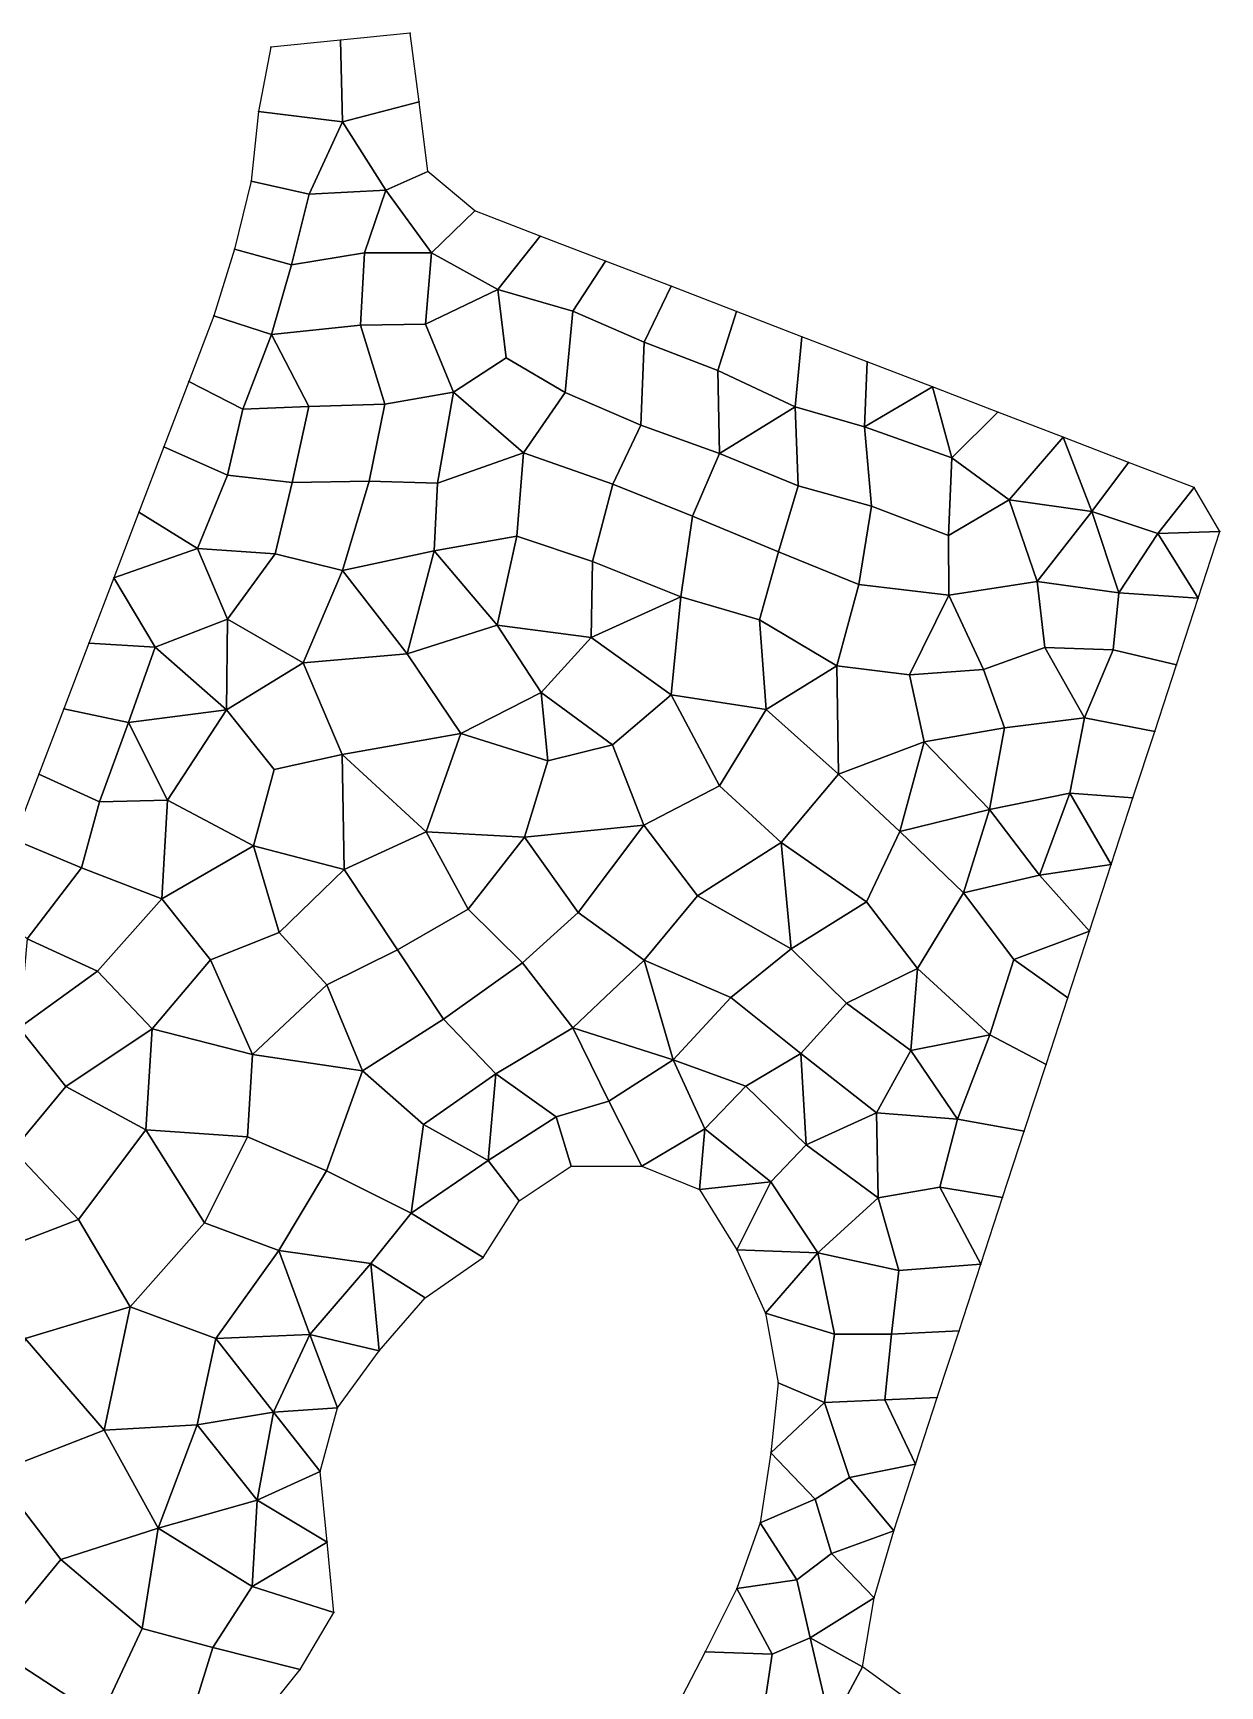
# Model space of a CAD drawing. Extents: x 380827 to 407438, y 6452886 to 6483357.
# Drawn here: x 391871.8 to 392040.9, y 6463489.9 to 6463725.3 of the extents above; entities that cross this region are included whole.
import ezdxf

# ---------------------------------------------------------------- set-up
doc = ezdxf.new("R2010")
doc.units = 0
for name, color, linetype in [('MESH_BOUND', 25, 'CONTINUOUS'), ('MESH_ELEMS', 18, 'CONTINUOUS'), ('MESH_NODES', 18, 'CONTINUOUS')]:
    doc.layers.add(name, color=color, linetype=linetype)

msp = doc.modelspace()

# ---------------------------------------------------------------- linework, layer by layer
at = {"layer": 'MESH_BOUND', "color": 25}
for points in [[(391915.587, 6463724.29, -2), (391905.657, 6463723.29, -2)], [(391925.517, 6463725.29, -2), (391915.587, 6463724.29, -2)], [(391926.801, 6463715.48, -2), (391925.517, 6463725.29, -2)], [(391905.657, 6463723.29, -2), (391903.884, 6463714.13, -2)], [(391928.012, 6463705.57, -2), (391926.801, 6463715.48, -2)], [(391903.884, 6463714.13, -2), (391902.882, 6463704.2, -2)], [(391934.734, 6463699.96, -2), (391928.012, 6463705.57, -2)], [(391902.882, 6463704.2, -2), (391900.49, 6463694.53, -2)], [(391944.049, 6463696.38, -2), (391934.734, 6463699.96, -2)], [(391953.365, 6463692.8, -2), (391944.049, 6463696.38, -2)], [(391900.49, 6463694.53, -2), (391897.534, 6463685.01, -2)], [(391962.68, 6463689.22, -2), (391953.365, 6463692.8, -2)], [(391971.995, 6463685.64, -2), (391962.68, 6463689.22, -2)], [(391897.534, 6463685.01, -2), (391893.975, 6463675.68, -2)], [(391981.31, 6463682.05, -2), (391971.995, 6463685.64, -2)], [(391990.625, 6463678.47, -2), (391981.31, 6463682.05, -2)], [(391999.94, 6463674.89, -2), (391990.625, 6463678.47, -2)], [(391893.975, 6463675.68, -2), (391890.416, 6463666.36, -2)], [(392009.256, 6463671.31, -2), (391999.94, 6463674.89, -2)], [(392018.571, 6463667.73, -2), (392009.256, 6463671.31, -2)], [(392027.886, 6463664.14, -2), (392018.571, 6463667.73, -2)], [(391890.416, 6463666.36, -2), (391886.857, 6463657.04, -2)], [(392037.201, 6463660.56, -2), (392027.886, 6463664.14, -2)], [(392040.898, 6463654.31, -2), (392037.201, 6463660.56, -2)], [(391886.857, 6463657.04, -2), (391883.298, 6463647.71, -2)], [(392037.8, 6463644.82, -2), (392040.898, 6463654.31, -2)], [(391883.298, 6463647.71, -2), (391879.739, 6463638.39, -2)], [(392034.702, 6463635.33, -2), (392037.8, 6463644.82, -2)], [(391879.739, 6463638.39, -2), (391876.18, 6463629.06, -2)], [(392031.604, 6463625.84, -2), (392034.702, 6463635.33, -2)], [(391876.18, 6463629.06, -2), (391872.62, 6463619.74, -2)], [(392028.506, 6463616.36, -2), (392031.604, 6463625.84, -2)], [(391872.62, 6463619.74, -2), (391869.061, 6463610.42, -2)], [(392025.407, 6463606.87, -2), (392028.506, 6463616.36, -2)], [(392022.309, 6463597.38, -2), (392025.407, 6463606.87, -2)], [(392019.211, 6463587.9, -2), (392022.309, 6463597.38, -2)], [(392016.113, 6463578.41, -2), (392019.211, 6463587.9, -2)], [(392013.015, 6463568.92, -2), (392016.113, 6463578.41, -2)], [(392009.917, 6463559.43, -2), (392013.015, 6463568.92, -2)], [(391941.067, 6463559, -2), (391948.441, 6463563.9, -2)], [(391948.441, 6463563.9, -2), (391958.519, 6463563.9, -2)], [(391958.519, 6463563.9, -2), (391966.746, 6463560.58, -2)], [(391966.746, 6463560.58, -2), (391972.039, 6463552.01, -2)], [(392006.819, 6463549.95, -2), (392009.917, 6463559.43, -2)], [(391935.935, 6463550.9, -2), (391941.067, 6463559, -2)], [(391972.039, 6463552.01, -2), (391976.126, 6463542.97, -2)], [(391927.665, 6463545.14, -2), (391935.935, 6463550.9, -2)], [(392003.721, 6463540.46, -2), (392006.819, 6463549.95, -2)], [(391921.117, 6463537.61, -2), (391927.665, 6463545.14, -2)], [(391976.126, 6463542.97, -2), (391977.934, 6463533.06, -2)], [(392000.623, 6463530.97, -2), (392003.721, 6463540.46, -2)], [(391915.142, 6463529.5, -2), (391921.117, 6463537.61, -2)], [(391977.934, 6463533.06, -2), (391976.904, 6463523.1, -2)], [(391997.525, 6463521.49, -2), (392000.623, 6463530.97, -2)], [(391912.698, 6463520.41, -2), (391915.142, 6463529.5, -2)], [(391976.904, 6463523.1, -2), (391975.385, 6463513.14, -2)], [(391994.427, 6463512, -2), (391997.525, 6463521.49, -2)], [(391913.679, 6463510.38, -2), (391912.698, 6463520.41, -2)], [(391975.385, 6463513.14, -2), (391972.042, 6463503.75, -2)], [(391991.648, 6463502.43, -2), (391994.427, 6463512, -2)], [(391914.66, 6463500.35, -2), (391913.679, 6463510.38, -2)], [(391972.042, 6463503.75, -2), (391967.556, 6463494.73, -2)], [(391909.829, 6463492.22, -2), (391914.66, 6463500.35, -2)], [(391989.96, 6463492.6, -2), (391991.648, 6463502.43, -2)], [(391967.556, 6463494.73, -2), (391962.907, 6463485.79, -2)], [(391903.577, 6463484.42, -2), (391909.829, 6463492.22, -2)], [(391996.884, 6463487.56, -2), (391989.96, 6463492.6, -2)]]:
    msp.add_polyline3d(points, dxfattribs=at)
at = {"layer": 'MESH_ELEMS', "color": 178}
for points in [[(391915.866, 6463712.67, -2), (391915.587, 6463724.29, -2), (391905.657, 6463723.29, -2), (391903.884, 6463714.13, -2)], [(391915.587, 6463724.29, -2), (391915.866, 6463712.67, -2), (391926.801, 6463715.48, -2), (391925.517, 6463725.29, -2)], [(391928.012, 6463705.57, -2), (391926.801, 6463715.48, -2), (391915.866, 6463712.67, -2), (391922.063, 6463702.93, -2)], [(391911.141, 6463702.34, -2), (391915.866, 6463712.67, -2), (391903.884, 6463714.13, -2), (391902.882, 6463704.2, -2)], [(391911.141, 6463702.34, -2), (391922.063, 6463702.93, -2), (391915.866, 6463712.67, -2), (391911.141, 6463702.34, -2)], [(391928.578, 6463694.01, -2), (391934.734, 6463699.96, -2), (391928.012, 6463705.57, -2), (391922.063, 6463702.93, -2)], [(391908.584, 6463692.28, -2), (391911.141, 6463702.34, -2), (391902.882, 6463704.2, -2), (391900.49, 6463694.53, -2)], [(391919.021, 6463693.97, -2), (391922.063, 6463702.93, -2), (391911.141, 6463702.34, -2), (391908.584, 6463692.28, -2)], [(391922.063, 6463702.93, -2), (391919.021, 6463693.97, -2), (391928.578, 6463694.01, -2), (391922.063, 6463702.93, -2)], [(391934.734, 6463699.96, -2), (391928.578, 6463694.01, -2), (391937.988, 6463688.77, -2), (391944.049, 6463696.38, -2)], [(391948.7, 6463685.66, -2), (391953.365, 6463692.8, -2), (391944.049, 6463696.38, -2), (391937.988, 6463688.77, -2)], [(391908.584, 6463692.28, -2), (391900.49, 6463694.53, -2), (391897.534, 6463685.01, -2), (391905.735, 6463682.34, -2)], [(391918.436, 6463683.7, -2), (391919.021, 6463693.97, -2), (391908.584, 6463692.28, -2), (391905.735, 6463682.34, -2)], [(391927.722, 6463683.85, -2), (391928.578, 6463694.01, -2), (391919.021, 6463693.97, -2), (391918.436, 6463683.7, -2)], [(391928.578, 6463694.01, -2), (391927.722, 6463683.85, -2), (391937.988, 6463688.77, -2), (391928.578, 6463694.01, -2)], [(391958.873, 6463681.25, -2), (391962.68, 6463689.22, -2), (391953.365, 6463692.8, -2), (391948.7, 6463685.66, -2)], [(391939.18, 6463679.04, -2), (391937.988, 6463688.77, -2), (391927.722, 6463683.85, -2), (391931.667, 6463674.16, -2)], [(391948.7, 6463685.66, -2), (391937.988, 6463688.77, -2), (391939.18, 6463679.04, -2), (391947.597, 6463674.1, -2)], [(391958.873, 6463681.25, -2), (391969.343, 6463677.24, -2), (391971.995, 6463685.64, -2), (391962.68, 6463689.22, -2)], [(391893.975, 6463675.68, -2), (391901.673, 6463671.71, -2), (391905.735, 6463682.34, -2), (391897.534, 6463685.01, -2)], [(391921.909, 6463672.43, -2), (391931.667, 6463674.16, -2), (391927.722, 6463683.85, -2), (391918.436, 6463683.7, -2)], [(391958.873, 6463681.25, -2), (391948.7, 6463685.66, -2), (391947.597, 6463674.1, -2), (391958.372, 6463669.43, -2)], [(391981.31, 6463682.05, -2), (391971.995, 6463685.64, -2), (391969.343, 6463677.24, -2), (391980.362, 6463672.08, -2)], [(391905.735, 6463682.34, -2), (391901.673, 6463671.71, -2), (391911.058, 6463672.12, -2), (391905.735, 6463682.34, -2)], [(391911.058, 6463672.12, -2), (391921.909, 6463672.43, -2), (391918.436, 6463683.7, -2), (391905.735, 6463682.34, -2)], [(391990.625, 6463678.47, -2), (391981.31, 6463682.05, -2), (391980.362, 6463672.08, -2), (391990.231, 6463669.22, -2)], [(391958.372, 6463669.43, -2), (391969.584, 6463665.41, -2), (391969.343, 6463677.24, -2), (391958.873, 6463681.25, -2)], [(391941.649, 6463665.49, -2), (391947.597, 6463674.1, -2), (391939.18, 6463679.04, -2), (391931.667, 6463674.16, -2)], [(391969.343, 6463677.24, -2), (391969.584, 6463665.41, -2), (391980.362, 6463672.08, -2), (391969.343, 6463677.24, -2)], [(391999.94, 6463674.89, -2), (391990.625, 6463678.47, -2), (391990.231, 6463669.22, -2), (391999.94, 6463674.89, -2)], [(391890.416, 6463666.36, -2), (391899.481, 6463662.33, -2), (391901.673, 6463671.71, -2), (391893.975, 6463675.68, -2)], [(391999.94, 6463674.89, -2), (391990.231, 6463669.22, -2), (392002.69, 6463664.81, -2), (391999.94, 6463674.89, -2)], [(392009.256, 6463671.31, -2), (391999.94, 6463674.89, -2), (392002.69, 6463664.81, -2), (392009.256, 6463671.31, -2)], [(391908.708, 6463661.29, -2), (391911.058, 6463672.12, -2), (391901.673, 6463671.71, -2), (391899.481, 6463662.33, -2)], [(391919.683, 6463661.46, -2), (391921.909, 6463672.43, -2), (391911.058, 6463672.12, -2), (391908.708, 6463661.29, -2)], [(391929.393, 6463661.18, -2), (391931.667, 6463674.16, -2), (391921.909, 6463672.43, -2), (391919.683, 6463661.46, -2)], [(391931.667, 6463674.16, -2), (391929.393, 6463661.18, -2), (391941.649, 6463665.49, -2), (391931.667, 6463674.16, -2)], [(391954.411, 6463661.03, -2), (391958.372, 6463669.43, -2), (391947.597, 6463674.1, -2), (391941.649, 6463665.49, -2)], [(391980.8, 6463660.79, -2), (391980.362, 6463672.08, -2), (391969.584, 6463665.41, -2), (391980.8, 6463660.79, -2)], [(391980.8, 6463660.79, -2), (391991.237, 6463657.9, -2), (391990.231, 6463669.22, -2), (391980.362, 6463672.08, -2)], [(392009.256, 6463671.31, -2), (392002.69, 6463664.81, -2), (392010.886, 6463658.81, -2), (392018.571, 6463667.73, -2)], [(391965.76, 6463656.47, -2), (391969.584, 6463665.41, -2), (391958.372, 6463669.43, -2), (391954.411, 6463661.03, -2)], [(391991.237, 6463657.9, -2), (392002.222, 6463653.71, -2), (392002.69, 6463664.81, -2), (391990.231, 6463669.22, -2)], [(392018.571, 6463667.73, -2), (392010.886, 6463658.81, -2), (392022.656, 6463657.14, -2), (392018.571, 6463667.73, -2)], [(392022.656, 6463657.14, -2), (392027.886, 6463664.14, -2), (392018.571, 6463667.73, -2), (392022.656, 6463657.14, -2)], [(391886.857, 6463657.04, -2), (391895.217, 6463651.88, -2), (391899.481, 6463662.33, -2), (391890.416, 6463666.36, -2)], [(391940.699, 6463653.64, -2), (391941.649, 6463665.49, -2), (391929.393, 6463661.18, -2), (391928.935, 6463651.56, -2)], [(391940.699, 6463653.64, -2), (391951.482, 6463650.05, -2), (391954.411, 6463661.03, -2), (391941.649, 6463665.49, -2)], [(391965.76, 6463656.47, -2), (391978.005, 6463651.39, -2), (391980.8, 6463660.79, -2), (391969.584, 6463665.41, -2)], [(392010.886, 6463658.81, -2), (392002.69, 6463664.81, -2), (392002.222, 6463653.71, -2), (392010.886, 6463658.81, -2)], [(392032.046, 6463654.02, -2), (392037.201, 6463660.56, -2), (392027.886, 6463664.14, -2), (392022.656, 6463657.14, -2)], [(391906.284, 6463651.11, -2), (391908.708, 6463661.29, -2), (391899.481, 6463662.33, -2), (391895.217, 6463651.88, -2)], [(391915.868, 6463648.75, -2), (391919.683, 6463661.46, -2), (391908.708, 6463661.29, -2), (391906.284, 6463651.11, -2)], [(391928.935, 6463651.56, -2), (391929.393, 6463661.18, -2), (391919.683, 6463661.46, -2), (391915.868, 6463648.75, -2)], [(391965.76, 6463656.47, -2), (391954.411, 6463661.03, -2), (391951.482, 6463650.05, -2), (391964.069, 6463645.02, -2)], [(391991.237, 6463657.9, -2), (391980.8, 6463660.79, -2), (391978.005, 6463651.39, -2), (391989.421, 6463646.75, -2)], [(392040.898, 6463654.31, -2), (392037.201, 6463660.56, -2), (392032.046, 6463654.02, -2), (392040.898, 6463654.31, -2)], [(392002.222, 6463653.71, -2), (392002.259, 6463645.23, -2), (392014.854, 6463647.19, -2), (392010.886, 6463658.81, -2)], [(392022.656, 6463657.14, -2), (392010.886, 6463658.81, -2), (392014.854, 6463647.19, -2), (392022.656, 6463657.14, -2)], [(391895.217, 6463651.88, -2), (391886.857, 6463657.04, -2), (391883.298, 6463647.71, -2), (391895.217, 6463651.88, -2)], [(391964.069, 6463645.02, -2), (391975.283, 6463641.71, -2), (391978.005, 6463651.39, -2), (391965.76, 6463656.47, -2)], [(391989.421, 6463646.75, -2), (392002.259, 6463645.23, -2), (392002.222, 6463653.71, -2), (391991.237, 6463657.9, -2)], [(392022.656, 6463657.14, -2), (392014.854, 6463647.19, -2), (392026.482, 6463645.55, -2), (392022.656, 6463657.14, -2)], [(392032.046, 6463654.02, -2), (392022.656, 6463657.14, -2), (392026.482, 6463645.55, -2), (392032.046, 6463654.02, -2)], [(391940.699, 6463653.64, -2), (391928.935, 6463651.56, -2), (391937.93, 6463640.98, -2), (391940.699, 6463653.64, -2)], [(391951.482, 6463650.05, -2), (391940.699, 6463653.64, -2), (391937.93, 6463640.98, -2), (391951.317, 6463639.22, -2)], [(392037.8, 6463644.82, -2), (392032.046, 6463654.02, -2), (392026.482, 6463645.55, -2), (392037.8, 6463644.82, -2)], [(392032.046, 6463654.02, -2), (392037.8, 6463644.82, -2), (392040.898, 6463654.31, -2), (392032.046, 6463654.02, -2)], [(391895.217, 6463651.88, -2), (391883.298, 6463647.71, -2), (391889.178, 6463637.84, -2), (391899.481, 6463641.8, -2)], [(391906.284, 6463651.11, -2), (391895.217, 6463651.88, -2), (391899.481, 6463641.8, -2), (391906.284, 6463651.11, -2)], [(391906.284, 6463651.11, -2), (391899.481, 6463641.8, -2), (391910.289, 6463635.6, -2), (391915.868, 6463648.75, -2)], [(391925.072, 6463636.89, -2), (391928.935, 6463651.56, -2), (391915.868, 6463648.75, -2), (391925.072, 6463636.89, -2)], [(391928.935, 6463651.56, -2), (391925.072, 6463636.89, -2), (391937.93, 6463640.98, -2), (391928.935, 6463651.56, -2)], [(391975.283, 6463641.71, -2), (391986.322, 6463635.19, -2), (391989.421, 6463646.75, -2), (391978.005, 6463651.39, -2)], [(391925.072, 6463636.89, -2), (391915.868, 6463648.75, -2), (391910.289, 6463635.6, -2), (391925.072, 6463636.89, -2)], [(391951.482, 6463650.05, -2), (391951.317, 6463639.22, -2), (391964.069, 6463645.02, -2), (391951.482, 6463650.05, -2)], [(391879.739, 6463638.39, -2), (391889.178, 6463637.84, -2), (391883.298, 6463647.71, -2), (391879.739, 6463638.39, -2)], [(391996.646, 6463633.88, -2), (392002.259, 6463645.23, -2), (391989.421, 6463646.75, -2), (391986.322, 6463635.19, -2)], [(392015.95, 6463637.78, -2), (392014.854, 6463647.19, -2), (392002.259, 6463645.23, -2), (392007.224, 6463634.63, -2)], [(392015.95, 6463637.78, -2), (392025.701, 6463637.46, -2), (392026.482, 6463645.55, -2), (392014.854, 6463647.19, -2)], [(391964.069, 6463645.02, -2), (391951.317, 6463639.22, -2), (391962.702, 6463631.03, -2), (391964.069, 6463645.02, -2)], [(391962.702, 6463631.03, -2), (391976.228, 6463628.97, -2), (391975.283, 6463641.71, -2), (391964.069, 6463645.02, -2)], [(391996.646, 6463633.88, -2), (392007.224, 6463634.63, -2), (392002.259, 6463645.23, -2), (391996.646, 6463633.88, -2)], [(392034.702, 6463635.33, -2), (392037.8, 6463644.82, -2), (392026.482, 6463645.55, -2), (392025.701, 6463637.46, -2)], [(391889.178, 6463637.84, -2), (391899.365, 6463628.9, -2), (391899.481, 6463641.8, -2), (391889.178, 6463637.84, -2)], [(391899.481, 6463641.8, -2), (391899.365, 6463628.9, -2), (391910.289, 6463635.6, -2), (391899.481, 6463641.8, -2)], [(391976.228, 6463628.97, -2), (391986.322, 6463635.19, -2), (391975.283, 6463641.71, -2), (391976.228, 6463628.97, -2)], [(391932.726, 6463625.52, -2), (391944.188, 6463631.39, -2), (391937.93, 6463640.98, -2), (391925.072, 6463636.89, -2)], [(391944.188, 6463631.39, -2), (391951.317, 6463639.22, -2), (391937.93, 6463640.98, -2), (391944.188, 6463631.39, -2)], [(391954.328, 6463623.92, -2), (391962.702, 6463631.03, -2), (391951.317, 6463639.22, -2), (391944.188, 6463631.39, -2)], [(391885.388, 6463627.1, -2), (391889.178, 6463637.84, -2), (391879.739, 6463638.39, -2), (391876.18, 6463629.06, -2)], [(391899.365, 6463628.9, -2), (391889.178, 6463637.84, -2), (391885.388, 6463627.1, -2), (391899.365, 6463628.9, -2)], [(391925.072, 6463636.89, -2), (391910.289, 6463635.6, -2), (391915.829, 6463622.55, -2), (391932.726, 6463625.52, -2)], [(392015.95, 6463637.78, -2), (392007.224, 6463634.63, -2), (392010.204, 6463626.33, -2), (392021.613, 6463627.75, -2)], [(392025.701, 6463637.46, -2), (392015.95, 6463637.78, -2), (392021.613, 6463627.75, -2), (392025.701, 6463637.46, -2)], [(392031.604, 6463625.84, -2), (392034.702, 6463635.33, -2), (392025.701, 6463637.46, -2), (392021.613, 6463627.75, -2)], [(391910.289, 6463635.6, -2), (391899.365, 6463628.9, -2), (391906.139, 6463620.41, -2), (391915.829, 6463622.55, -2)], [(391986.526, 6463619.73, -2), (391986.322, 6463635.19, -2), (391976.228, 6463628.97, -2), (391986.526, 6463619.73, -2)], [(391986.526, 6463619.73, -2), (391998.729, 6463624.37, -2), (391996.646, 6463633.88, -2), (391986.322, 6463635.19, -2)], [(391998.729, 6463624.37, -2), (392010.204, 6463626.33, -2), (392007.224, 6463634.63, -2), (391996.646, 6463633.88, -2)], [(391944.188, 6463631.39, -2), (391932.726, 6463625.52, -2), (391945.131, 6463621.63, -2), (391944.188, 6463631.39, -2)], [(391944.188, 6463631.39, -2), (391945.131, 6463621.63, -2), (391954.328, 6463623.92, -2), (391944.188, 6463631.39, -2)], [(391954.328, 6463623.92, -2), (391958.823, 6463612.46, -2), (391969.599, 6463618.08, -2), (391962.702, 6463631.03, -2)], [(391962.702, 6463631.03, -2), (391969.599, 6463618.08, -2), (391976.228, 6463628.97, -2), (391962.702, 6463631.03, -2)], [(391881.257, 6463615.78, -2), (391885.388, 6463627.1, -2), (391876.18, 6463629.06, -2), (391872.62, 6463619.74, -2)], [(391890.922, 6463616.06, -2), (391899.365, 6463628.9, -2), (391885.388, 6463627.1, -2), (391890.922, 6463616.06, -2)], [(391906.139, 6463620.41, -2), (391899.365, 6463628.9, -2), (391890.922, 6463616.06, -2), (391903.206, 6463609.56, -2)], [(391969.599, 6463618.08, -2), (391978.36, 6463610.01, -2), (391986.526, 6463619.73, -2), (391976.228, 6463628.97, -2)], [(392019.529, 6463617.04, -2), (392021.613, 6463627.75, -2), (392010.204, 6463626.33, -2), (392008.066, 6463614.72, -2)], [(392028.506, 6463616.36, -2), (392031.604, 6463625.84, -2), (392021.613, 6463627.75, -2), (392019.529, 6463617.04, -2)], [(391885.388, 6463627.1, -2), (391881.257, 6463615.78, -2), (391890.922, 6463616.06, -2), (391885.388, 6463627.1, -2)], [(391927.776, 6463611.51, -2), (391932.726, 6463625.52, -2), (391915.829, 6463622.55, -2), (391927.776, 6463611.51, -2)], [(391941.789, 6463610.78, -2), (391945.131, 6463621.63, -2), (391932.726, 6463625.52, -2), (391927.776, 6463611.51, -2)], [(392010.204, 6463626.33, -2), (391998.729, 6463624.37, -2), (392008.066, 6463614.72, -2), (392010.204, 6463626.33, -2)], [(391941.789, 6463610.78, -2), (391958.823, 6463612.46, -2), (391954.328, 6463623.92, -2), (391945.131, 6463621.63, -2)], [(391995.279, 6463611.6, -2), (391998.729, 6463624.37, -2), (391986.526, 6463619.73, -2), (391995.279, 6463611.6, -2)], [(391998.729, 6463624.37, -2), (391995.279, 6463611.6, -2), (392008.066, 6463614.72, -2), (391998.729, 6463624.37, -2)], [(391916.11, 6463606.15, -2), (391915.829, 6463622.55, -2), (391906.139, 6463620.41, -2), (391903.206, 6463609.56, -2)], [(391916.11, 6463606.15, -2), (391927.776, 6463611.51, -2), (391915.829, 6463622.55, -2), (391916.11, 6463606.15, -2)], [(391869.061, 6463610.42, -2), (391878.698, 6463606.38, -2), (391881.257, 6463615.78, -2), (391872.62, 6463619.74, -2)], [(391969.599, 6463618.08, -2), (391958.823, 6463612.46, -2), (391966.435, 6463602.4, -2), (391978.36, 6463610.01, -2)], [(391995.279, 6463611.6, -2), (391986.526, 6463619.73, -2), (391978.36, 6463610.01, -2), (391990.554, 6463601.58, -2)], [(391881.257, 6463615.78, -2), (391878.698, 6463606.38, -2), (391890.111, 6463601.99, -2), (391890.922, 6463616.06, -2)], [(391890.922, 6463616.06, -2), (391890.111, 6463601.99, -2), (391903.206, 6463609.56, -2), (391890.922, 6463616.06, -2)], [(392019.529, 6463617.04, -2), (392008.066, 6463614.72, -2), (392015.186, 6463605.36, -2), (392019.529, 6463617.04, -2)], [(392025.407, 6463606.87, -2), (392019.529, 6463617.04, -2), (392015.186, 6463605.36, -2), (392025.407, 6463606.87, -2)], [(392028.506, 6463616.36, -2), (392019.529, 6463617.04, -2), (392025.407, 6463606.87, -2), (392028.506, 6463616.36, -2)], [(392004.348, 6463602.82, -2), (392008.066, 6463614.72, -2), (391995.279, 6463611.6, -2), (392004.348, 6463602.82, -2)], [(392004.348, 6463602.82, -2), (392015.186, 6463605.36, -2), (392008.066, 6463614.72, -2), (392004.348, 6463602.82, -2)], [(391923.726, 6463594.71, -2), (391933.771, 6463600.53, -2), (391927.776, 6463611.51, -2), (391916.11, 6463606.15, -2)], [(391941.789, 6463610.78, -2), (391927.776, 6463611.51, -2), (391933.771, 6463600.53, -2), (391941.789, 6463610.78, -2)], [(391958.823, 6463612.46, -2), (391941.789, 6463610.78, -2), (391949.45, 6463600.05, -2), (391958.823, 6463612.46, -2)], [(391949.45, 6463600.05, -2), (391958.848, 6463593.24, -2), (391966.435, 6463602.4, -2), (391958.823, 6463612.46, -2)], [(392004.348, 6463602.82, -2), (391995.279, 6463611.6, -2), (391990.554, 6463601.58, -2), (391997.794, 6463592.05, -2)], [(391865.502, 6463601.09, -2), (391870.941, 6463596.27, -2), (391878.698, 6463606.38, -2), (391869.061, 6463610.42, -2)], [(391903.206, 6463609.56, -2), (391890.111, 6463601.99, -2), (391897.069, 6463593.32, -2), (391906.836, 6463597.21, -2)], [(391903.206, 6463609.56, -2), (391906.836, 6463597.21, -2), (391916.11, 6463606.15, -2), (391903.206, 6463609.56, -2)], [(391933.771, 6463600.53, -2), (391941.511, 6463592.86, -2), (391949.45, 6463600.05, -2), (391941.789, 6463610.78, -2)], [(391979.786, 6463594.89, -2), (391978.36, 6463610.01, -2), (391966.435, 6463602.4, -2), (391979.786, 6463594.89, -2)], [(391979.786, 6463594.89, -2), (391990.554, 6463601.58, -2), (391978.36, 6463610.01, -2), (391979.786, 6463594.89, -2)], [(391880.972, 6463591.67, -2), (391890.111, 6463601.99, -2), (391878.698, 6463606.38, -2), (391870.941, 6463596.27, -2)], [(391906.836, 6463597.21, -2), (391913.625, 6463589.73, -2), (391923.726, 6463594.71, -2), (391916.11, 6463606.15, -2)], [(392025.407, 6463606.87, -2), (392015.186, 6463605.36, -2), (392022.309, 6463597.38, -2), (392025.407, 6463606.87, -2)], [(392015.186, 6463605.36, -2), (392004.348, 6463602.82, -2), (392011.519, 6463593.37, -2), (392022.309, 6463597.38, -2)], [(391897.069, 6463593.32, -2), (391890.111, 6463601.99, -2), (391880.972, 6463591.67, -2), (391888.734, 6463583.46, -2)], [(391971.217, 6463587.93, -2), (391979.786, 6463594.89, -2), (391966.435, 6463602.4, -2), (391958.848, 6463593.24, -2)], [(391987.683, 6463587.12, -2), (391997.794, 6463592.05, -2), (391990.554, 6463601.58, -2), (391979.786, 6463594.89, -2)], [(391997.794, 6463592.05, -2), (392008.115, 6463582.62, -2), (392011.519, 6463593.37, -2), (392004.348, 6463602.82, -2)], [(391933.771, 6463600.53, -2), (391923.726, 6463594.71, -2), (391930.273, 6463584.87, -2), (391941.511, 6463592.86, -2)], [(391958.848, 6463593.24, -2), (391949.45, 6463600.05, -2), (391941.511, 6463592.86, -2), (391948.683, 6463583.64, -2)], [(391906.836, 6463597.21, -2), (391897.069, 6463593.32, -2), (391903.048, 6463579.83, -2), (391913.625, 6463589.73, -2)], [(392022.309, 6463597.38, -2), (392011.519, 6463593.37, -2), (392019.211, 6463587.9, -2), (392022.309, 6463597.38, -2)], [(391870.941, 6463596.27, -2), (391869.819, 6463583.64, -2), (391880.972, 6463591.67, -2), (391870.941, 6463596.27, -2)], [(391930.273, 6463584.87, -2), (391923.726, 6463594.71, -2), (391913.625, 6463589.73, -2), (391918.737, 6463577.5, -2)], [(391981.183, 6463579.95, -2), (391987.683, 6463587.12, -2), (391979.786, 6463594.89, -2), (391971.217, 6463587.93, -2)], [(391888.734, 6463583.46, -2), (391903.048, 6463579.83, -2), (391897.069, 6463593.32, -2), (391888.734, 6463583.46, -2)], [(391937.715, 6463577.06, -2), (391948.683, 6463583.64, -2), (391941.511, 6463592.86, -2), (391930.273, 6463584.87, -2)], [(391963.009, 6463579.05, -2), (391958.848, 6463593.24, -2), (391948.683, 6463583.64, -2), (391963.009, 6463579.05, -2)], [(391971.217, 6463587.93, -2), (391958.848, 6463593.24, -2), (391963.009, 6463579.05, -2), (391971.217, 6463587.93, -2)], [(391997.794, 6463592.05, -2), (391987.683, 6463587.12, -2), (391996.84, 6463580.4, -2), (391997.794, 6463592.05, -2)], [(392008.115, 6463582.62, -2), (391997.794, 6463592.05, -2), (391996.84, 6463580.4, -2), (392008.115, 6463582.62, -2)], [(392008.115, 6463582.62, -2), (392016.113, 6463578.41, -2), (392019.211, 6463587.9, -2), (392011.519, 6463593.37, -2)], [(391876.466, 6463575.28, -2), (391888.734, 6463583.46, -2), (391880.972, 6463591.67, -2), (391869.819, 6463583.64, -2)], [(391913.625, 6463589.73, -2), (391903.048, 6463579.83, -2), (391918.737, 6463577.5, -2), (391913.625, 6463589.73, -2)], [(391971.217, 6463587.93, -2), (391963.009, 6463579.05, -2), (391973.366, 6463575.32, -2), (391981.183, 6463579.95, -2)], [(391991.961, 6463571.49, -2), (391996.84, 6463580.4, -2), (391987.683, 6463587.12, -2), (391981.183, 6463579.95, -2)], [(391876.466, 6463575.28, -2), (391869.819, 6463583.64, -2), (391861.74, 6463576.08, -2), (391868.944, 6463566.19, -2)], [(391888.734, 6463583.46, -2), (391876.466, 6463575.28, -2), (391887.858, 6463569.09, -2), (391888.734, 6463583.46, -2)], [(391887.858, 6463569.09, -2), (391902.348, 6463568.11, -2), (391903.048, 6463579.83, -2), (391888.734, 6463583.46, -2)], [(391927.407, 6463569.83, -2), (391937.715, 6463577.06, -2), (391930.273, 6463584.87, -2), (391918.737, 6463577.5, -2)], [(391946.33, 6463570.92, -2), (391953.82, 6463573.16, -2), (391948.683, 6463583.64, -2), (391937.715, 6463577.06, -2)], [(391948.683, 6463583.64, -2), (391953.82, 6463573.16, -2), (391963.009, 6463579.05, -2), (391948.683, 6463583.64, -2)], [(391996.84, 6463580.4, -2), (392003.512, 6463570.59, -2), (392008.115, 6463582.62, -2), (391996.84, 6463580.4, -2)], [(392016.113, 6463578.41, -2), (392008.115, 6463582.62, -2), (392003.512, 6463570.59, -2), (392013.015, 6463568.92, -2)], [(391996.84, 6463580.4, -2), (391991.961, 6463571.49, -2), (392003.512, 6463570.59, -2), (391996.84, 6463580.4, -2)], [(391902.348, 6463568.11, -2), (391913.583, 6463563.26, -2), (391918.737, 6463577.5, -2), (391903.048, 6463579.83, -2)], [(391967.512, 6463569.21, -2), (391963.009, 6463579.05, -2), (391953.82, 6463573.16, -2), (391958.519, 6463563.9, -2)], [(391963.009, 6463579.05, -2), (391967.512, 6463569.21, -2), (391973.366, 6463575.32, -2), (391963.009, 6463579.05, -2)], [(391973.366, 6463575.32, -2), (391981.926, 6463566.96, -2), (391981.183, 6463579.95, -2), (391973.366, 6463575.32, -2)], [(391981.926, 6463566.96, -2), (391991.961, 6463571.49, -2), (391981.183, 6463579.95, -2), (391981.926, 6463566.96, -2)], [(391927.407, 6463569.83, -2), (391918.737, 6463577.5, -2), (391913.583, 6463563.26, -2), (391925.661, 6463557.22, -2)], [(391936.623, 6463564.7, -2), (391937.715, 6463577.06, -2), (391927.407, 6463569.83, -2), (391936.623, 6463564.7, -2)], [(391936.623, 6463564.7, -2), (391946.33, 6463570.92, -2), (391937.715, 6463577.06, -2), (391936.623, 6463564.7, -2)], [(391887.858, 6463569.09, -2), (391876.466, 6463575.28, -2), (391868.944, 6463566.19, -2), (391878.237, 6463556.32, -2)], [(391976.885, 6463561.67, -2), (391981.926, 6463566.96, -2), (391973.366, 6463575.32, -2), (391967.512, 6463569.21, -2)], [(391948.441, 6463563.9, -2), (391946.33, 6463570.92, -2), (391936.623, 6463564.7, -2), (391941.067, 6463559, -2)], [(391953.82, 6463573.16, -2), (391946.33, 6463570.92, -2), (391948.441, 6463563.9, -2), (391958.519, 6463563.9, -2)], [(391981.926, 6463566.96, -2), (391992.196, 6463559.42, -2), (391991.961, 6463571.49, -2), (391981.926, 6463566.96, -2)], [(392000.981, 6463560.94, -2), (392003.512, 6463570.59, -2), (391991.961, 6463571.49, -2), (391992.196, 6463559.42, -2)], [(391896.191, 6463555.86, -2), (391887.858, 6463569.09, -2), (391878.237, 6463556.32, -2), (391885.624, 6463543.88, -2)], [(391896.191, 6463555.86, -2), (391902.348, 6463568.11, -2), (391887.858, 6463569.09, -2), (391896.191, 6463555.86, -2)], [(391936.623, 6463564.7, -2), (391927.407, 6463569.83, -2), (391925.661, 6463557.22, -2), (391936.623, 6463564.7, -2)], [(391958.519, 6463563.9, -2), (391966.746, 6463560.58, -2), (391967.512, 6463569.21, -2), (391958.519, 6463563.9, -2)], [(391967.512, 6463569.21, -2), (391966.746, 6463560.58, -2), (391976.885, 6463561.67, -2), (391967.512, 6463569.21, -2)], [(392009.917, 6463559.43, -2), (392013.015, 6463568.92, -2), (392003.512, 6463570.59, -2), (392000.981, 6463560.94, -2)], [(391878.237, 6463556.32, -2), (391868.944, 6463566.19, -2), (391864.525, 6463551.04, -2), (391878.237, 6463556.32, -2)], [(391906.804, 6463551.9, -2), (391913.583, 6463563.26, -2), (391902.348, 6463568.11, -2), (391896.191, 6463555.86, -2)], [(391992.196, 6463559.42, -2), (391981.926, 6463566.96, -2), (391976.885, 6463561.67, -2), (391983.604, 6463551.56, -2)], [(391941.067, 6463559, -2), (391936.623, 6463564.7, -2), (391925.661, 6463557.22, -2), (391935.935, 6463550.9, -2)], [(391919.898, 6463550.06, -2), (391925.661, 6463557.22, -2), (391913.583, 6463563.26, -2), (391906.804, 6463551.9, -2)], [(391976.885, 6463561.67, -2), (391966.746, 6463560.58, -2), (391972.039, 6463552.01, -2), (391976.885, 6463561.67, -2)], [(391976.885, 6463561.67, -2), (391972.039, 6463552.01, -2), (391983.604, 6463551.56, -2), (391976.885, 6463561.67, -2)], [(391995.131, 6463549.07, -2), (391992.196, 6463559.42, -2), (391983.604, 6463551.56, -2), (391995.131, 6463549.07, -2)], [(391995.131, 6463549.07, -2), (392006.819, 6463549.95, -2), (392000.981, 6463560.94, -2), (391992.196, 6463559.42, -2)], [(392009.917, 6463559.43, -2), (392000.981, 6463560.94, -2), (392006.819, 6463549.95, -2), (392009.917, 6463559.43, -2)], [(391927.665, 6463545.14, -2), (391935.935, 6463550.9, -2), (391925.661, 6463557.22, -2), (391919.898, 6463550.06, -2)], [(391870.654, 6463539.38, -2), (391885.624, 6463543.88, -2), (391878.237, 6463556.32, -2), (391864.525, 6463551.04, -2)], [(391897.838, 6463539.39, -2), (391906.804, 6463551.9, -2), (391896.191, 6463555.86, -2), (391885.624, 6463543.88, -2)], [(391983.604, 6463551.56, -2), (391972.039, 6463552.01, -2), (391976.126, 6463542.97, -2), (391983.604, 6463551.56, -2)], [(391906.804, 6463551.9, -2), (391897.838, 6463539.39, -2), (391911.208, 6463539.93, -2), (391906.804, 6463551.9, -2)], [(391906.804, 6463551.9, -2), (391911.208, 6463539.93, -2), (391919.898, 6463550.06, -2), (391906.804, 6463551.9, -2)], [(391921.117, 6463537.61, -2), (391919.898, 6463550.06, -2), (391911.208, 6463539.93, -2), (391921.117, 6463537.61, -2)], [(391921.117, 6463537.61, -2), (391927.665, 6463545.14, -2), (391919.898, 6463550.06, -2), (391921.117, 6463537.61, -2)], [(391983.604, 6463551.56, -2), (391976.126, 6463542.97, -2), (391985.971, 6463539.99, -2), (391983.604, 6463551.56, -2)], [(391985.971, 6463539.99, -2), (391994.079, 6463539.97, -2), (391995.131, 6463549.07, -2), (391983.604, 6463551.56, -2)], [(391995.131, 6463549.07, -2), (391994.079, 6463539.97, -2), (392003.721, 6463540.46, -2), (392006.819, 6463549.95, -2)], [(391870.654, 6463539.38, -2), (391881.923, 6463526.34, -2), (391885.624, 6463543.88, -2), (391870.654, 6463539.38, -2)], [(391895.164, 6463527.08, -2), (391897.838, 6463539.39, -2), (391885.624, 6463543.88, -2), (391881.923, 6463526.34, -2)], [(391977.934, 6463533.06, -2), (391984.535, 6463530.24, -2), (391985.971, 6463539.99, -2), (391976.126, 6463542.97, -2)], [(392000.623, 6463530.97, -2), (392003.721, 6463540.46, -2), (391994.079, 6463539.97, -2), (391993.135, 6463530.64, -2)], [(391870.654, 6463539.38, -2), (391866.27, 6463520.24, -2), (391881.923, 6463526.34, -2), (391870.654, 6463539.38, -2)], [(391897.838, 6463539.39, -2), (391895.164, 6463527.08, -2), (391906.05, 6463528.9, -2), (391897.838, 6463539.39, -2)], [(391911.208, 6463539.93, -2), (391897.838, 6463539.39, -2), (391906.05, 6463528.9, -2), (391911.208, 6463539.93, -2)], [(391911.208, 6463539.93, -2), (391906.05, 6463528.9, -2), (391915.142, 6463529.5, -2), (391911.208, 6463539.93, -2)], [(391911.208, 6463539.93, -2), (391915.142, 6463529.5, -2), (391921.117, 6463537.61, -2), (391911.208, 6463539.93, -2)], [(391994.079, 6463539.97, -2), (391985.971, 6463539.99, -2), (391984.535, 6463530.24, -2), (391993.135, 6463530.64, -2)], [(391984.535, 6463530.24, -2), (391977.934, 6463533.06, -2), (391976.904, 6463523.1, -2), (391984.535, 6463530.24, -2)], [(392000.623, 6463530.97, -2), (391993.135, 6463530.64, -2), (391997.525, 6463521.49, -2), (392000.623, 6463530.97, -2)], [(391906.05, 6463528.9, -2), (391895.164, 6463527.08, -2), (391903.692, 6463516.35, -2), (391906.05, 6463528.9, -2)], [(391903.692, 6463516.35, -2), (391912.698, 6463520.41, -2), (391906.05, 6463528.9, -2), (391903.692, 6463516.35, -2)], [(391915.142, 6463529.5, -2), (391906.05, 6463528.9, -2), (391912.698, 6463520.41, -2), (391915.142, 6463529.5, -2)], [(391983.234, 6463516.51, -2), (391988.108, 6463519.59, -2), (391984.535, 6463530.24, -2), (391976.904, 6463523.1, -2)], [(391993.135, 6463530.64, -2), (391984.535, 6463530.24, -2), (391988.108, 6463519.59, -2), (391997.525, 6463521.49, -2)], [(391881.923, 6463526.34, -2), (391866.27, 6463520.24, -2), (391875.729, 6463507.9, -2), (391889.609, 6463512.38, -2)], [(391881.923, 6463526.34, -2), (391889.609, 6463512.38, -2), (391895.164, 6463527.08, -2), (391881.923, 6463526.34, -2)], [(391889.609, 6463512.38, -2), (391903.692, 6463516.35, -2), (391895.164, 6463527.08, -2), (391889.609, 6463512.38, -2)], [(391976.904, 6463523.1, -2), (391975.385, 6463513.14, -2), (391983.234, 6463516.51, -2), (391976.904, 6463523.1, -2)], [(391994.427, 6463512, -2), (391997.525, 6463521.49, -2), (391988.108, 6463519.59, -2), (391994.427, 6463512, -2)], [(391875.729, 6463507.9, -2), (391866.27, 6463520.24, -2), (391852.398, 6463503.26, -2), (391865.601, 6463495.66, -2)], [(391903.692, 6463516.35, -2), (391913.679, 6463510.38, -2), (391912.698, 6463520.41, -2), (391903.692, 6463516.35, -2)], [(391988.108, 6463519.59, -2), (391983.234, 6463516.51, -2), (391985.569, 6463508.77, -2), (391994.427, 6463512, -2)], [(391889.609, 6463512.38, -2), (391903.007, 6463504.04, -2), (391903.692, 6463516.35, -2), (391889.609, 6463512.38, -2)], [(391903.007, 6463504.04, -2), (391913.679, 6463510.38, -2), (391903.692, 6463516.35, -2), (391903.007, 6463504.04, -2)], [(391983.234, 6463516.51, -2), (391975.385, 6463513.14, -2), (391980.596, 6463504.99, -2), (391985.569, 6463508.77, -2)], [(391887.322, 6463498.07, -2), (391889.609, 6463512.38, -2), (391875.729, 6463507.9, -2), (391887.322, 6463498.07, -2)], [(391887.322, 6463498.07, -2), (391897.412, 6463495.35, -2), (391903.007, 6463504.04, -2), (391889.609, 6463512.38, -2)], [(391972.042, 6463503.75, -2), (391980.596, 6463504.99, -2), (391975.385, 6463513.14, -2), (391972.042, 6463503.75, -2)], [(391991.648, 6463502.43, -2), (391994.427, 6463512, -2), (391985.569, 6463508.77, -2), (391991.648, 6463502.43, -2)], [(391913.679, 6463510.38, -2), (391903.007, 6463504.04, -2), (391914.66, 6463500.35, -2), (391913.679, 6463510.38, -2)], [(391887.322, 6463498.07, -2), (391875.729, 6463507.9, -2), (391865.601, 6463495.66, -2), (391881.415, 6463485.38, -2)], [(391982.528, 6463496.75, -2), (391991.648, 6463502.43, -2), (391985.569, 6463508.77, -2), (391980.596, 6463504.99, -2)], [(391977.085, 6463494.42, -2), (391982.528, 6463496.75, -2), (391980.596, 6463504.99, -2), (391972.042, 6463503.75, -2)], [(391909.829, 6463492.22, -2), (391914.66, 6463500.35, -2), (391903.007, 6463504.04, -2), (391897.412, 6463495.35, -2)], [(391972.042, 6463503.75, -2), (391967.556, 6463494.73, -2), (391977.085, 6463494.42, -2), (391972.042, 6463503.75, -2)], [(391991.648, 6463502.43, -2), (391982.528, 6463496.75, -2), (391989.96, 6463492.6, -2), (391991.648, 6463502.43, -2)], [(391887.322, 6463498.07, -2), (391881.415, 6463485.38, -2), (391893.865, 6463484.05, -2), (391897.412, 6463495.35, -2)], [(391865.601, 6463495.66, -2), (391865.9, 6463477.93, -2), (391881.415, 6463485.38, -2), (391865.601, 6463495.66, -2)], [(391975.563, 6463484.3, -2), (391985.454, 6463484.2, -2), (391982.528, 6463496.75, -2), (391977.085, 6463494.42, -2)], [(391989.96, 6463492.6, -2), (391982.528, 6463496.75, -2), (391985.454, 6463484.2, -2), (391989.96, 6463492.6, -2)], [(391903.577, 6463484.42, -2), (391909.829, 6463492.22, -2), (391897.412, 6463495.35, -2), (391893.865, 6463484.05, -2)], [(391975.563, 6463484.3, -2), (391977.085, 6463494.42, -2), (391967.556, 6463494.73, -2), (391962.907, 6463485.79, -2)], [(391989.96, 6463492.6, -2), (391985.454, 6463484.2, -2), (391996.884, 6463487.56, -2), (391989.96, 6463492.6, -2)]]:
    msp.add_3dface(points, dxfattribs=at)
at = {"layer": 'MESH_NODES', "color": 18}
for p in [(391915.587, 6463724.29, -2), (391925.517, 6463725.29, -2), (391905.657, 6463723.29, -2), (391926.801, 6463715.48, -2), (391903.884, 6463714.13, -2), (391915.866, 6463712.67, -2), (391928.012, 6463705.57, -2), (391902.882, 6463704.2, -2), (391922.063, 6463702.93, -2), (391911.141, 6463702.34, -2), (391934.734, 6463699.96, -2), (391944.049, 6463696.38, -2), (391900.49, 6463694.53, -2), (391919.021, 6463693.97, -2), (391928.578, 6463694.01, -2), (391908.584, 6463692.28, -2), (391953.365, 6463692.8, -2), (391937.988, 6463688.77, -2), (391962.68, 6463689.22, -2), (391897.534, 6463685.01, -2), (391927.722, 6463683.85, -2), (391948.7, 6463685.66, -2), (391971.995, 6463685.64, -2), (391905.735, 6463682.34, -2), (391918.436, 6463683.7, -2), (391981.31, 6463682.05, -2), (391958.873, 6463681.25, -2), (391939.18, 6463679.04, -2), (391969.343, 6463677.24, -2), (391990.625, 6463678.47, -2), (391893.975, 6463675.68, -2), (391999.94, 6463674.89, -2), (391911.058, 6463672.12, -2), (391921.909, 6463672.43, -2), (391931.667, 6463674.16, -2), (391947.597, 6463674.1, -2), (391980.362, 6463672.08, -2), (391901.673, 6463671.71, -2), (392009.256, 6463671.31, -2), (391958.372, 6463669.43, -2), (391990.231, 6463669.22, -2), (392018.571, 6463667.73, -2), (391890.416, 6463666.36, -2), (391941.649, 6463665.49, -2), (391969.584, 6463665.41, -2), (392002.69, 6463664.81, -2), (392027.886, 6463664.14, -2), (391899.481, 6463662.33, -2), (391908.708, 6463661.29, -2), (391919.683, 6463661.46, -2), (391929.393, 6463661.18, -2), (391954.411, 6463661.03, -2), (391980.8, 6463660.79, -2), (392037.201, 6463660.56, -2), (392010.886, 6463658.81, -2), (391886.857, 6463657.04, -2), (391965.76, 6463656.47, -2), (391991.237, 6463657.9, -2), (392022.656, 6463657.14, -2), (391940.699, 6463653.64, -2), (392002.222, 6463653.71, -2), (392032.046, 6463654.02, -2), (392040.898, 6463654.31, -2), (391895.217, 6463651.88, -2), (391906.284, 6463651.11, -2), (391928.935, 6463651.56, -2), (391978.005, 6463651.39, -2), (391915.868, 6463648.75, -2), (391951.482, 6463650.05, -2), (391883.298, 6463647.71, -2), (391989.421, 6463646.75, -2), (392014.854, 6463647.19, -2), (391964.069, 6463645.02, -2), (392002.259, 6463645.23, -2), (392026.482, 6463645.55, -2), (392037.8, 6463644.82, -2), (391899.481, 6463641.8, -2), (391975.283, 6463641.71, -2), (391937.93, 6463640.98, -2), (391951.317, 6463639.22, -2), (391879.739, 6463638.39, -2), (391889.178, 6463637.84, -2), (391925.072, 6463636.89, -2), (392015.95, 6463637.78, -2), (392025.701, 6463637.46, -2), (391910.289, 6463635.6, -2), (391986.322, 6463635.19, -2), (392007.224, 6463634.63, -2), (392034.702, 6463635.33, -2), (391996.646, 6463633.88, -2), (391944.188, 6463631.39, -2), (391962.702, 6463631.03, -2), (391876.18, 6463629.06, -2), (391899.365, 6463628.9, -2), (391976.228, 6463628.97, -2), (392021.613, 6463627.75, -2), (391885.388, 6463627.1, -2), (391932.726, 6463625.52, -2), (392010.204, 6463626.33, -2), (392031.604, 6463625.84, -2), (391954.328, 6463623.92, -2), (391998.729, 6463624.37, -2), (391906.139, 6463620.41, -2), (391915.829, 6463622.55, -2), (391945.131, 6463621.63, -2), (391872.62, 6463619.74, -2), (391969.599, 6463618.08, -2), (391986.526, 6463619.73, -2), (391881.257, 6463615.78, -2), (391890.922, 6463616.06, -2), (392019.529, 6463617.04, -2), (392028.506, 6463616.36, -2), (392008.066, 6463614.72, -2), (391927.776, 6463611.51, -2), (391958.823, 6463612.46, -2), (391995.279, 6463611.6, -2), (391903.206, 6463609.56, -2), (391941.789, 6463610.78, -2), (391978.36, 6463610.01, -2), (391878.698, 6463606.38, -2), (391916.11, 6463606.15, -2), (392025.407, 6463606.87, -2), (392015.186, 6463605.36, -2), (391890.111, 6463601.99, -2), (391966.435, 6463602.4, -2), (391990.554, 6463601.58, -2), (392004.348, 6463602.82, -2), (391933.771, 6463600.53, -2), (391949.45, 6463600.05, -2), (391906.836, 6463597.21, -2), (392022.309, 6463597.38, -2), (391923.726, 6463594.71, -2), (391979.786, 6463594.89, -2), (391897.069, 6463593.32, -2), (391941.511, 6463592.86, -2), (391958.848, 6463593.24, -2), (391997.794, 6463592.05, -2), (392011.519, 6463593.37, -2), (391880.972, 6463591.67, -2), (391913.625, 6463589.73, -2), (391971.217, 6463587.93, -2), (392019.211, 6463587.9, -2), (391987.683, 6463587.12, -2), (391888.734, 6463583.46, -2), (391930.273, 6463584.87, -2), (391948.683, 6463583.64, -2), (392008.115, 6463582.62, -2), (391996.84, 6463580.4, -2), (391903.048, 6463579.83, -2), (391963.009, 6463579.05, -2), (391981.183, 6463579.95, -2), (392016.113, 6463578.41, -2), (391918.737, 6463577.5, -2), (391937.715, 6463577.06, -2), (391876.466, 6463575.28, -2), (391973.366, 6463575.32, -2), (391946.33, 6463570.92, -2), (391953.82, 6463573.16, -2), (391991.961, 6463571.49, -2), (391887.858, 6463569.09, -2), (391927.407, 6463569.83, -2), (391967.512, 6463569.21, -2), (392003.512, 6463570.59, -2), (392013.015, 6463568.92, -2), (391902.348, 6463568.11, -2), (391981.926, 6463566.96, -2), (391936.623, 6463564.7, -2), (391948.441, 6463563.9, -2), (391958.519, 6463563.9, -2), (391913.583, 6463563.26, -2), (391976.885, 6463561.67, -2), (391966.746, 6463560.58, -2), (391992.196, 6463559.42, -2), (392000.981, 6463560.94, -2), (392009.917, 6463559.43, -2), (391925.661, 6463557.22, -2), (391941.067, 6463559, -2), (391878.237, 6463556.32, -2), (391896.191, 6463555.86, -2), (391972.039, 6463552.01, -2), (391906.804, 6463551.9, -2), (391919.898, 6463550.06, -2), (391935.935, 6463550.9, -2), (391983.604, 6463551.56, -2), (392006.819, 6463549.95, -2), (391995.131, 6463549.07, -2), (391927.665, 6463545.14, -2), (391885.624, 6463543.88, -2), (391976.126, 6463542.97, -2), (392003.721, 6463540.46, -2), (391897.838, 6463539.39, -2), (391911.208, 6463539.93, -2), (391985.971, 6463539.99, -2), (391994.079, 6463539.97, -2), (391921.117, 6463537.61, -2), (391977.934, 6463533.06, -2), (392000.623, 6463530.97, -2), (391906.05, 6463528.9, -2), (391915.142, 6463529.5, -2), (391984.535, 6463530.24, -2), (391993.135, 6463530.64, -2), (391881.923, 6463526.34, -2), (391895.164, 6463527.08, -2), (391976.904, 6463523.1, -2), (391997.525, 6463521.49, -2), (391912.698, 6463520.41, -2), (391988.108, 6463519.59, -2), (391903.692, 6463516.35, -2), (391983.234, 6463516.51, -2), (391889.609, 6463512.38, -2), (391975.385, 6463513.14, -2), (391994.427, 6463512, -2), (391913.679, 6463510.38, -2), (391875.729, 6463507.9, -2), (391985.569, 6463508.77, -2), (391980.596, 6463504.99, -2), (391903.007, 6463504.04, -2), (391972.042, 6463503.75, -2), (391914.66, 6463500.35, -2), (391991.648, 6463502.43, -2), (391887.322, 6463498.07, -2), (391982.528, 6463496.75, -2), (391897.412, 6463495.35, -2), (391967.556, 6463494.73, -2), (391977.085, 6463494.42, -2), (391909.829, 6463492.22, -2), (391989.96, 6463492.6, -2)]:
    msp.add_point(p, dxfattribs=at)

doc.saveas('drawing.dxf')
